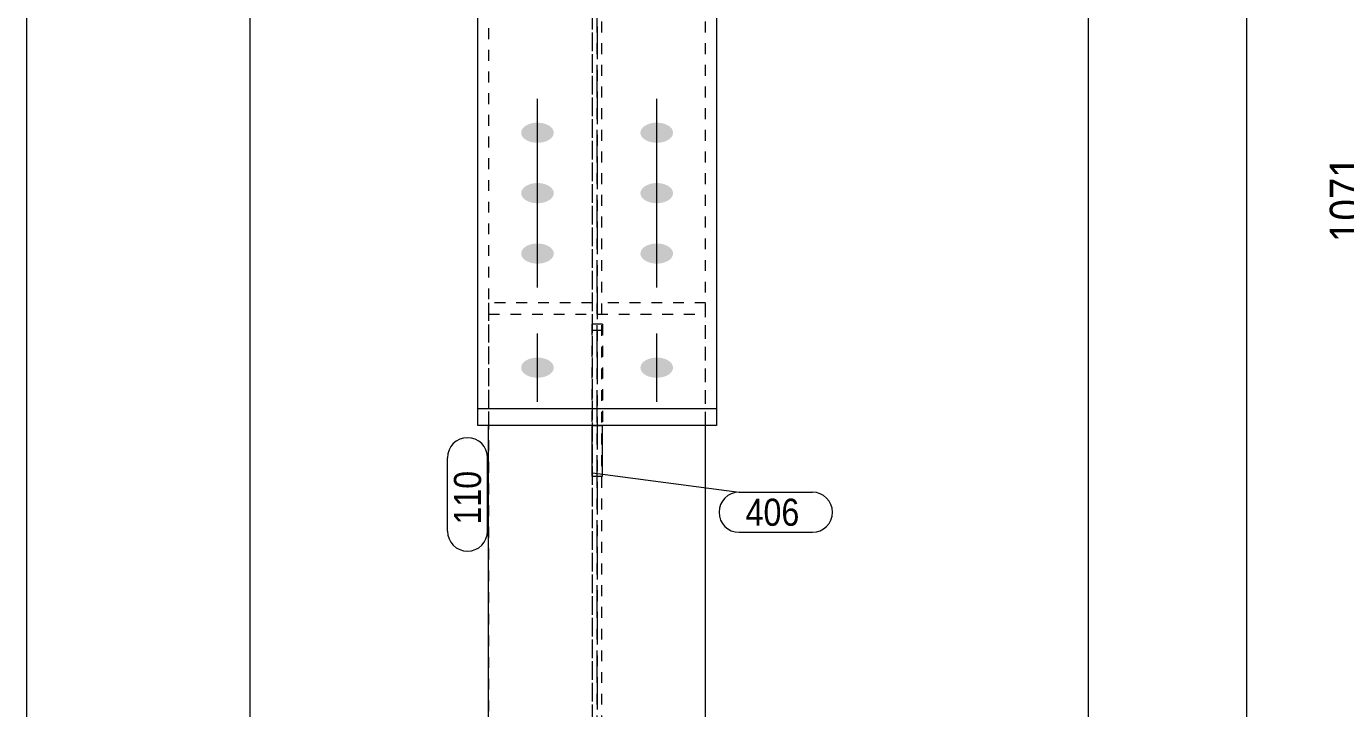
# Model space of a CAD drawing. Header units: millimetres. Extents: x 2 to 579, y 1 to 825.
# Drawn here: x 5 to 126.6, y 595.7 to 658.7 of the extents above; entities that cross this region are included whole.
import ezdxf

# ---------------------------------------------------------------- set-up
doc = ezdxf.new("R2010")
doc.units = ezdxf.units.MM
for name, pattern in [('XKITLINE00', [0]), ('XKITLINE01', [4, 1, -1, 1, -1]), ('XKITLINE03', [6, 3, -1, 1, -1])]:
    doc.linetypes.add(name, pattern=pattern)
for name, color, linetype, lineweight in [('Bolt', 3, 'Continuous', 0), ('Dimensions', 7, 'Continuous', 0), ('DrawingSheet', 5, 'Continuous', 0), ('Part', 2, 'Continuous', 0), ('PartMark', 7, 'Continuous', 0)]:
    doc.layers.add(name, color=color, linetype=linetype, lineweight=lineweight)
doc.styles.add('ARIAL', font='ARIAL.TTF')

# ---------------------------------------------------------------- blocks, each defined once
blk = doc.blocks.new('*A40')
at = {"layer": 'Bolt'}
for points in [[(52.08, 647.93), (52.05, 647.93), (52.01, 647.93), (51.97, 647.94), (51.94, 647.94), (51.9, 647.94), (51.86, 647.95), (51.83, 647.95), (51.79, 647.95), (51.76, 647.96), (51.72, 647.97), (51.68, 647.97), (51.65, 647.98), (51.61, 647.99), (51.58, 647.99), (51.55, 648), (51.51, 648.01), (51.48, 648.02), (51.45, 648.03), (51.41, 648.04), (51.38, 648.05), (51.35, 648.06), (51.32, 648.08), (51.29, 648.09), (51.26, 648.1), (51.23, 648.11), (51.2, 648.13), (51.17, 648.14), (51.14, 648.16), (51.11, 648.17), (51.09, 648.19), (51.06, 648.2), (51.03, 648.22), (51.01, 648.24), (50.98, 648.25), (50.96, 648.27), (50.94, 648.29), (50.91, 648.31), (50.89, 648.33), (50.87, 648.34), (50.85, 648.36), (50.83, 648.38), (50.81, 648.4), (50.8, 648.42), (50.78, 648.44), (50.76, 648.46), (50.75, 648.48), (50.73, 648.5), (50.72, 648.53), (50.71, 648.55), (50.7, 648.57), (50.68, 648.59), (50.67, 648.61), (50.66, 648.63), (50.66, 648.66), (50.65, 648.68), (50.64, 648.7), (50.64, 648.72), (50.63, 648.75), (50.63, 648.77), (50.62, 648.79), (50.62, 648.81), (50.62, 648.84), (50.62, 648.86), (50.62, 648.88), (50.62, 648.91), (50.62, 648.93), (50.63, 648.95), (50.63, 648.97), (50.64, 649), (50.64, 649.02), (50.65, 649.04), (50.66, 649.06), (50.66, 649.09), (50.67, 649.11), (50.68, 649.13), (50.7, 649.15), (50.71, 649.17), (50.72, 649.19), (50.73, 649.22), (50.75, 649.24), (50.76, 649.26), (50.78, 649.28), (50.8, 649.3), (50.81, 649.32), (50.83, 649.34), (50.85, 649.36), (50.87, 649.38), (50.89, 649.39), (50.91, 649.41), (50.94, 649.43), (50.96, 649.45), (50.98, 649.47), (51.01, 649.48), (51.03, 649.5), (51.06, 649.52), (51.09, 649.53), (51.11, 649.55), (51.14, 649.56), (51.17, 649.58), (51.2, 649.59), (51.23, 649.61), (51.26, 649.62), (51.29, 649.63), (51.32, 649.64), (51.35, 649.66), (51.38, 649.67), (51.41, 649.68), (51.45, 649.69), (51.48, 649.7), (51.51, 649.71), (51.55, 649.72), (51.58, 649.73), (51.61, 649.73), (51.65, 649.74), (51.68, 649.75), (51.72, 649.76), (51.76, 649.76), (51.79, 649.77), (51.83, 649.77), (51.86, 649.77), (51.9, 649.78), (51.94, 649.78), (51.97, 649.78), (52.01, 649.79), (52.05, 649.79), (52.08, 649.79), (52.12, 649.79), (52.16, 649.79), (52.19, 649.79), (52.23, 649.79), (52.27, 649.78), (52.3, 649.78), (52.34, 649.78), (52.38, 649.77), (52.41, 649.77), (52.45, 649.77), (52.48, 649.76), (52.52, 649.76), (52.55, 649.75), (52.59, 649.74), (52.62, 649.73), (52.66, 649.73), (52.69, 649.72), (52.73, 649.71), (52.76, 649.7), (52.79, 649.69), (52.83, 649.68), (52.86, 649.67), (52.89, 649.66), (52.92, 649.64), (52.95, 649.63), (52.98, 649.62), (53.01, 649.61), (53.04, 649.59), (53.07, 649.58), (53.1, 649.56), (53.13, 649.55), (53.15, 649.53), (53.18, 649.52), (53.21, 649.5), (53.23, 649.48), (53.26, 649.47), (53.28, 649.45), (53.3, 649.43), (53.32, 649.41), (53.35, 649.39), (53.37, 649.38), (53.39, 649.36), (53.41, 649.34), (53.42, 649.32), (53.44, 649.3), (53.46, 649.28), (53.48, 649.26), (53.49, 649.24), (53.51, 649.22), (53.52, 649.19), (53.53, 649.17), (53.54, 649.15), (53.55, 649.13), (53.57, 649.11), (53.57, 649.09), (53.58, 649.06), (53.59, 649.04), (53.6, 649.02), (53.6, 649), (53.61, 648.97), (53.61, 648.95), (53.62, 648.93), (53.62, 648.91), (53.62, 648.88), (53.62, 648.86), (53.62, 648.84), (53.62, 648.81), (53.62, 648.79), (53.61, 648.77), (53.61, 648.75), (53.6, 648.72), (53.6, 648.7), (53.59, 648.68), (53.58, 648.66), (53.57, 648.63), (53.57, 648.61), (53.55, 648.59), (53.54, 648.57), (53.53, 648.55), (53.52, 648.53), (53.51, 648.5), (53.49, 648.48), (53.48, 648.46), (53.46, 648.44), (53.44, 648.42), (53.42, 648.4), (53.41, 648.38), (53.39, 648.36), (53.37, 648.34), (53.35, 648.33), (53.32, 648.31), (53.3, 648.29), (53.28, 648.27), (53.26, 648.25), (53.23, 648.24), (53.21, 648.22), (53.18, 648.2), (53.15, 648.19), (53.13, 648.17), (53.1, 648.16), (53.07, 648.14), (53.04, 648.13), (53.01, 648.11), (52.98, 648.1), (52.95, 648.09), (52.92, 648.08), (52.89, 648.06), (52.86, 648.05), (52.83, 648.04), (52.79, 648.03), (52.76, 648.02), (52.73, 648.01), (52.69, 648), (52.66, 647.99), (52.62, 647.99), (52.59, 647.98), (52.55, 647.97), (52.52, 647.97), (52.48, 647.96), (52.45, 647.95), (52.41, 647.95), (52.38, 647.95), (52.34, 647.94), (52.3, 647.94), (52.27, 647.94), (52.23, 647.93), (52.19, 647.93), (52.16, 647.93), (52.12, 647.93)], [(63.08, 647.93), (63.05, 647.93), (63.01, 647.93), (62.97, 647.94), (62.94, 647.94), (62.9, 647.94), (62.86, 647.95), (62.83, 647.95), (62.79, 647.95), (62.76, 647.96), (62.72, 647.97), (62.68, 647.97), (62.65, 647.98), (62.61, 647.99), (62.58, 647.99), (62.55, 648), (62.51, 648.01), (62.48, 648.02), (62.45, 648.03), (62.41, 648.04), (62.38, 648.05), (62.35, 648.06), (62.32, 648.08), (62.29, 648.09), (62.26, 648.1), (62.23, 648.11), (62.2, 648.13), (62.17, 648.14), (62.14, 648.16), (62.11, 648.17), (62.09, 648.19), (62.06, 648.2), (62.03, 648.22), (62.01, 648.24), (61.98, 648.25), (61.96, 648.27), (61.94, 648.29), (61.91, 648.31), (61.89, 648.33), (61.87, 648.34), (61.85, 648.36), (61.83, 648.38), (61.81, 648.4), (61.8, 648.42), (61.78, 648.44), (61.76, 648.46), (61.75, 648.48), (61.73, 648.5), (61.72, 648.53), (61.71, 648.55), (61.7, 648.57), (61.68, 648.59), (61.67, 648.61), (61.66, 648.63), (61.66, 648.66), (61.65, 648.68), (61.64, 648.7), (61.64, 648.72), (61.63, 648.75), (61.63, 648.77), (61.62, 648.79), (61.62, 648.81), (61.62, 648.84), (61.62, 648.86), (61.62, 648.88), (61.62, 648.91), (61.62, 648.93), (61.63, 648.95), (61.63, 648.97), (61.64, 649), (61.64, 649.02), (61.65, 649.04), (61.66, 649.06), (61.66, 649.09), (61.67, 649.11), (61.68, 649.13), (61.7, 649.15), (61.71, 649.17), (61.72, 649.19), (61.73, 649.22), (61.75, 649.24), (61.76, 649.26), (61.78, 649.28), (61.8, 649.3), (61.81, 649.32), (61.83, 649.34), (61.85, 649.36), (61.87, 649.38), (61.89, 649.39), (61.91, 649.41), (61.94, 649.43), (61.96, 649.45), (61.98, 649.47), (62.01, 649.48), (62.03, 649.5), (62.06, 649.52), (62.09, 649.53), (62.11, 649.55), (62.14, 649.56), (62.17, 649.58), (62.2, 649.59), (62.23, 649.61), (62.26, 649.62), (62.29, 649.63), (62.32, 649.64), (62.35, 649.66), (62.38, 649.67), (62.41, 649.68), (62.45, 649.69), (62.48, 649.7), (62.51, 649.71), (62.55, 649.72), (62.58, 649.73), (62.61, 649.73), (62.65, 649.74), (62.68, 649.75), (62.72, 649.76), (62.76, 649.76), (62.79, 649.77), (62.83, 649.77), (62.86, 649.77), (62.9, 649.78), (62.94, 649.78), (62.97, 649.78), (63.01, 649.79), (63.05, 649.79), (63.08, 649.79), (63.12, 649.79), (63.16, 649.79), (63.19, 649.79), (63.23, 649.79), (63.27, 649.78), (63.3, 649.78), (63.34, 649.78), (63.38, 649.77), (63.41, 649.77), (63.45, 649.77), (63.48, 649.76), (63.52, 649.76), (63.55, 649.75), (63.59, 649.74), (63.62, 649.73), (63.66, 649.73), (63.69, 649.72), (63.73, 649.71), (63.76, 649.7), (63.79, 649.69), (63.83, 649.68), (63.86, 649.67), (63.89, 649.66), (63.92, 649.64), (63.95, 649.63), (63.98, 649.62), (64.01, 649.61), (64.04, 649.59), (64.07, 649.58), (64.1, 649.56), (64.13, 649.55), (64.15, 649.53), (64.18, 649.52), (64.21, 649.5), (64.23, 649.48), (64.26, 649.47), (64.28, 649.45), (64.3, 649.43), (64.32, 649.41), (64.35, 649.39), (64.37, 649.38), (64.39, 649.36), (64.41, 649.34), (64.42, 649.32), (64.44, 649.3), (64.46, 649.28), (64.48, 649.26), (64.49, 649.24), (64.51, 649.22), (64.52, 649.19), (64.53, 649.17), (64.54, 649.15), (64.55, 649.13), (64.57, 649.11), (64.57, 649.09), (64.58, 649.06), (64.59, 649.04), (64.6, 649.02), (64.6, 649), (64.61, 648.97), (64.61, 648.95), (64.62, 648.93), (64.62, 648.91), (64.62, 648.88), (64.62, 648.86), (64.62, 648.84), (64.62, 648.81), (64.62, 648.79), (64.61, 648.77), (64.61, 648.75), (64.6, 648.72), (64.6, 648.7), (64.59, 648.68), (64.58, 648.66), (64.57, 648.63), (64.57, 648.61), (64.55, 648.59), (64.54, 648.57), (64.53, 648.55), (64.52, 648.53), (64.51, 648.5), (64.49, 648.48), (64.48, 648.46), (64.46, 648.44), (64.44, 648.42), (64.42, 648.4), (64.41, 648.38), (64.39, 648.36), (64.37, 648.34), (64.35, 648.33), (64.32, 648.31), (64.3, 648.29), (64.28, 648.27), (64.26, 648.25), (64.23, 648.24), (64.21, 648.22), (64.18, 648.2), (64.15, 648.19), (64.13, 648.17), (64.1, 648.16), (64.07, 648.14), (64.04, 648.13), (64.01, 648.11), (63.98, 648.1), (63.95, 648.09), (63.92, 648.08), (63.89, 648.06), (63.86, 648.05), (63.83, 648.04), (63.79, 648.03), (63.76, 648.02), (63.73, 648.01), (63.69, 648), (63.66, 647.99), (63.62, 647.99), (63.59, 647.98), (63.55, 647.97), (63.52, 647.97), (63.48, 647.96), (63.45, 647.95), (63.41, 647.95), (63.38, 647.95), (63.34, 647.94), (63.3, 647.94), (63.27, 647.94), (63.23, 647.93), (63.19, 647.93), (63.16, 647.93), (63.12, 647.93)], [(52.08, 642.36), (52.05, 642.36), (52.01, 642.36), (51.97, 642.36), (51.94, 642.37), (51.9, 642.37), (51.86, 642.37), (51.83, 642.38), (51.79, 642.38), (51.76, 642.39), (51.72, 642.39), (51.68, 642.4), (51.65, 642.41), (51.61, 642.41), (51.58, 642.42), (51.55, 642.43), (51.51, 642.44), (51.48, 642.45), (51.45, 642.46), (51.41, 642.47), (51.38, 642.48), (51.35, 642.49), (51.32, 642.5), (51.29, 642.52), (51.26, 642.53), (51.23, 642.54), (51.2, 642.56), (51.17, 642.57), (51.14, 642.58), (51.11, 642.6), (51.09, 642.62), (51.06, 642.63), (51.03, 642.65), (51.01, 642.66), (50.98, 642.68), (50.96, 642.7), (50.94, 642.72), (50.91, 642.73), (50.89, 642.75), (50.87, 642.77), (50.85, 642.79), (50.83, 642.81), (50.81, 642.83), (50.8, 642.85), (50.78, 642.87), (50.76, 642.89), (50.75, 642.91), (50.73, 642.93), (50.72, 642.95), (50.71, 642.98), (50.7, 643), (50.68, 643.02), (50.67, 643.04), (50.66, 643.06), (50.66, 643.08), (50.65, 643.11), (50.64, 643.13), (50.64, 643.15), (50.63, 643.17), (50.63, 643.2), (50.62, 643.22), (50.62, 643.24), (50.62, 643.27), (50.62, 643.29), (50.62, 643.31), (50.62, 643.33), (50.62, 643.36), (50.63, 643.38), (50.63, 643.4), (50.64, 643.42), (50.64, 643.45), (50.65, 643.47), (50.66, 643.49), (50.66, 643.51), (50.67, 643.54), (50.68, 643.56), (50.7, 643.58), (50.71, 643.6), (50.72, 643.62), (50.73, 643.64), (50.75, 643.66), (50.76, 643.69), (50.78, 643.71), (50.8, 643.73), (50.81, 643.75), (50.83, 643.77), (50.85, 643.78), (50.87, 643.8), (50.89, 643.82), (50.91, 643.84), (50.94, 643.86), (50.96, 643.88), (50.98, 643.89), (51.01, 643.91), (51.03, 643.93), (51.06, 643.94), (51.09, 643.96), (51.11, 643.98), (51.14, 643.99), (51.17, 644.01), (51.2, 644.02), (51.23, 644.03), (51.26, 644.05), (51.29, 644.06), (51.32, 644.07), (51.35, 644.08), (51.38, 644.1), (51.41, 644.11), (51.45, 644.12), (51.48, 644.13), (51.51, 644.14), (51.55, 644.15), (51.58, 644.15), (51.61, 644.16), (51.65, 644.17), (51.68, 644.18), (51.72, 644.18), (51.76, 644.19), (51.79, 644.19), (51.83, 644.2), (51.86, 644.2), (51.9, 644.21), (51.94, 644.21), (51.97, 644.21), (52.01, 644.21), (52.05, 644.22), (52.08, 644.22), (52.12, 644.22), (52.16, 644.22), (52.19, 644.22), (52.23, 644.21), (52.27, 644.21), (52.3, 644.21), (52.34, 644.21), (52.38, 644.2), (52.41, 644.2), (52.45, 644.19), (52.48, 644.19), (52.52, 644.18), (52.55, 644.18), (52.59, 644.17), (52.62, 644.16), (52.66, 644.15), (52.69, 644.15), (52.73, 644.14), (52.76, 644.13), (52.79, 644.12), (52.83, 644.11), (52.86, 644.1), (52.89, 644.08), (52.92, 644.07), (52.95, 644.06), (52.98, 644.05), (53.01, 644.03), (53.04, 644.02), (53.07, 644.01), (53.1, 643.99), (53.13, 643.98), (53.15, 643.96), (53.18, 643.94), (53.21, 643.93), (53.23, 643.91), (53.26, 643.89), (53.28, 643.88), (53.3, 643.86), (53.32, 643.84), (53.35, 643.82), (53.37, 643.8), (53.39, 643.78), (53.41, 643.77), (53.42, 643.75), (53.44, 643.73), (53.46, 643.71), (53.48, 643.69), (53.49, 643.66), (53.51, 643.64), (53.52, 643.62), (53.53, 643.6), (53.54, 643.58), (53.55, 643.56), (53.57, 643.54), (53.57, 643.51), (53.58, 643.49), (53.59, 643.47), (53.6, 643.45), (53.6, 643.42), (53.61, 643.4), (53.61, 643.38), (53.62, 643.36), (53.62, 643.33), (53.62, 643.31), (53.62, 643.29), (53.62, 643.27), (53.62, 643.24), (53.62, 643.22), (53.61, 643.2), (53.61, 643.17), (53.6, 643.15), (53.6, 643.13), (53.59, 643.11), (53.58, 643.08), (53.57, 643.06), (53.57, 643.04), (53.55, 643.02), (53.54, 643), (53.53, 642.98), (53.52, 642.95), (53.51, 642.93), (53.49, 642.91), (53.48, 642.89), (53.46, 642.87), (53.44, 642.85), (53.42, 642.83), (53.41, 642.81), (53.39, 642.79), (53.37, 642.77), (53.35, 642.75), (53.32, 642.73), (53.3, 642.72), (53.28, 642.7), (53.26, 642.68), (53.23, 642.66), (53.21, 642.65), (53.18, 642.63), (53.15, 642.62), (53.13, 642.6), (53.1, 642.58), (53.07, 642.57), (53.04, 642.56), (53.01, 642.54), (52.98, 642.53), (52.95, 642.52), (52.92, 642.5), (52.89, 642.49), (52.86, 642.48), (52.83, 642.47), (52.79, 642.46), (52.76, 642.45), (52.73, 642.44), (52.69, 642.43), (52.66, 642.42), (52.62, 642.41), (52.59, 642.41), (52.55, 642.4), (52.52, 642.39), (52.48, 642.39), (52.45, 642.38), (52.41, 642.38), (52.38, 642.37), (52.34, 642.37), (52.3, 642.37), (52.27, 642.36), (52.23, 642.36), (52.19, 642.36), (52.16, 642.36), (52.12, 642.36)], [(63.08, 642.36), (63.05, 642.36), (63.01, 642.36), (62.97, 642.36), (62.94, 642.37), (62.9, 642.37), (62.86, 642.37), (62.83, 642.38), (62.79, 642.38), (62.76, 642.39), (62.72, 642.39), (62.68, 642.4), (62.65, 642.41), (62.61, 642.41), (62.58, 642.42), (62.55, 642.43), (62.51, 642.44), (62.48, 642.45), (62.45, 642.46), (62.41, 642.47), (62.38, 642.48), (62.35, 642.49), (62.32, 642.5), (62.29, 642.52), (62.26, 642.53), (62.23, 642.54), (62.2, 642.56), (62.17, 642.57), (62.14, 642.58), (62.11, 642.6), (62.09, 642.62), (62.06, 642.63), (62.03, 642.65), (62.01, 642.66), (61.98, 642.68), (61.96, 642.7), (61.94, 642.72), (61.91, 642.73), (61.89, 642.75), (61.87, 642.77), (61.85, 642.79), (61.83, 642.81), (61.81, 642.83), (61.8, 642.85), (61.78, 642.87), (61.76, 642.89), (61.75, 642.91), (61.73, 642.93), (61.72, 642.95), (61.71, 642.98), (61.7, 643), (61.68, 643.02), (61.67, 643.04), (61.66, 643.06), (61.66, 643.08), (61.65, 643.11), (61.64, 643.13), (61.64, 643.15), (61.63, 643.17), (61.63, 643.2), (61.62, 643.22), (61.62, 643.24), (61.62, 643.27), (61.62, 643.29), (61.62, 643.31), (61.62, 643.33), (61.62, 643.36), (61.63, 643.38), (61.63, 643.4), (61.64, 643.42), (61.64, 643.45), (61.65, 643.47), (61.66, 643.49), (61.66, 643.51), (61.67, 643.54), (61.68, 643.56), (61.7, 643.58), (61.71, 643.6), (61.72, 643.62), (61.73, 643.64), (61.75, 643.66), (61.76, 643.69), (61.78, 643.71), (61.8, 643.73), (61.81, 643.75), (61.83, 643.77), (61.85, 643.78), (61.87, 643.8), (61.89, 643.82), (61.91, 643.84), (61.94, 643.86), (61.96, 643.88), (61.98, 643.89), (62.01, 643.91), (62.03, 643.93), (62.06, 643.94), (62.09, 643.96), (62.11, 643.98), (62.14, 643.99), (62.17, 644.01), (62.2, 644.02), (62.23, 644.03), (62.26, 644.05), (62.29, 644.06), (62.32, 644.07), (62.35, 644.08), (62.38, 644.1), (62.41, 644.11), (62.45, 644.12), (62.48, 644.13), (62.51, 644.14), (62.55, 644.15), (62.58, 644.15), (62.61, 644.16), (62.65, 644.17), (62.68, 644.18), (62.72, 644.18), (62.76, 644.19), (62.79, 644.19), (62.83, 644.2), (62.86, 644.2), (62.9, 644.21), (62.94, 644.21), (62.97, 644.21), (63.01, 644.21), (63.05, 644.22), (63.08, 644.22), (63.12, 644.22), (63.16, 644.22), (63.19, 644.22), (63.23, 644.21), (63.27, 644.21), (63.3, 644.21), (63.34, 644.21), (63.38, 644.2), (63.41, 644.2), (63.45, 644.19), (63.48, 644.19), (63.52, 644.18), (63.55, 644.18), (63.59, 644.17), (63.62, 644.16), (63.66, 644.15), (63.69, 644.15), (63.73, 644.14), (63.76, 644.13), (63.79, 644.12), (63.83, 644.11), (63.86, 644.1), (63.89, 644.08), (63.92, 644.07), (63.95, 644.06), (63.98, 644.05), (64.01, 644.03), (64.04, 644.02), (64.07, 644.01), (64.1, 643.99), (64.13, 643.98), (64.15, 643.96), (64.18, 643.94), (64.21, 643.93), (64.23, 643.91), (64.26, 643.89), (64.28, 643.88), (64.3, 643.86), (64.32, 643.84), (64.35, 643.82), (64.37, 643.8), (64.39, 643.78), (64.41, 643.77), (64.42, 643.75), (64.44, 643.73), (64.46, 643.71), (64.48, 643.69), (64.49, 643.66), (64.51, 643.64), (64.52, 643.62), (64.53, 643.6), (64.54, 643.58), (64.55, 643.56), (64.57, 643.54), (64.57, 643.51), (64.58, 643.49), (64.59, 643.47), (64.6, 643.45), (64.6, 643.42), (64.61, 643.4), (64.61, 643.38), (64.62, 643.36), (64.62, 643.33), (64.62, 643.31), (64.62, 643.29), (64.62, 643.27), (64.62, 643.24), (64.62, 643.22), (64.61, 643.2), (64.61, 643.17), (64.6, 643.15), (64.6, 643.13), (64.59, 643.11), (64.58, 643.08), (64.57, 643.06), (64.57, 643.04), (64.55, 643.02), (64.54, 643), (64.53, 642.98), (64.52, 642.95), (64.51, 642.93), (64.49, 642.91), (64.48, 642.89), (64.46, 642.87), (64.44, 642.85), (64.42, 642.83), (64.41, 642.81), (64.39, 642.79), (64.37, 642.77), (64.35, 642.75), (64.32, 642.73), (64.3, 642.72), (64.28, 642.7), (64.26, 642.68), (64.23, 642.66), (64.21, 642.65), (64.18, 642.63), (64.15, 642.62), (64.13, 642.6), (64.1, 642.58), (64.07, 642.57), (64.04, 642.56), (64.01, 642.54), (63.98, 642.53), (63.95, 642.52), (63.92, 642.5), (63.89, 642.49), (63.86, 642.48), (63.83, 642.47), (63.79, 642.46), (63.76, 642.45), (63.73, 642.44), (63.69, 642.43), (63.66, 642.42), (63.62, 642.41), (63.59, 642.41), (63.55, 642.4), (63.52, 642.39), (63.48, 642.39), (63.45, 642.38), (63.41, 642.38), (63.38, 642.37), (63.34, 642.37), (63.3, 642.37), (63.27, 642.36), (63.23, 642.36), (63.19, 642.36), (63.16, 642.36), (63.12, 642.36)], [(52.08, 636.79), (52.05, 636.79), (52.01, 636.79), (51.97, 636.79), (51.94, 636.79), (51.9, 636.8), (51.86, 636.8), (51.83, 636.81), (51.79, 636.81), (51.76, 636.82), (51.72, 636.82), (51.68, 636.83), (51.65, 636.83), (51.61, 636.84), (51.58, 636.85), (51.55, 636.86), (51.51, 636.87), (51.48, 636.88), (51.45, 636.89), (51.41, 636.9), (51.38, 636.91), (51.35, 636.92), (51.32, 636.93), (51.29, 636.94), (51.26, 636.96), (51.23, 636.97), (51.2, 636.98), (51.17, 637), (51.14, 637.01), (51.11, 637.03), (51.09, 637.04), (51.06, 637.06), (51.03, 637.08), (51.01, 637.09), (50.98, 637.11), (50.96, 637.13), (50.94, 637.14), (50.91, 637.16), (50.89, 637.18), (50.87, 637.2), (50.85, 637.22), (50.83, 637.24), (50.81, 637.26), (50.8, 637.28), (50.78, 637.3), (50.76, 637.32), (50.75, 637.34), (50.73, 637.36), (50.72, 637.38), (50.71, 637.4), (50.7, 637.42), (50.68, 637.45), (50.67, 637.47), (50.66, 637.49), (50.66, 637.51), (50.65, 637.54), (50.64, 637.56), (50.64, 637.58), (50.63, 637.6), (50.63, 637.63), (50.62, 637.65), (50.62, 637.67), (50.62, 637.69), (50.62, 637.72), (50.62, 637.74), (50.62, 637.76), (50.62, 637.78), (50.63, 637.81), (50.63, 637.83), (50.64, 637.85), (50.64, 637.88), (50.65, 637.9), (50.66, 637.92), (50.66, 637.94), (50.67, 637.96), (50.68, 637.99), (50.7, 638.01), (50.71, 638.03), (50.72, 638.05), (50.73, 638.07), (50.75, 638.09), (50.76, 638.11), (50.78, 638.13), (50.8, 638.15), (50.81, 638.17), (50.83, 638.19), (50.85, 638.21), (50.87, 638.23), (50.89, 638.25), (50.91, 638.27), (50.94, 638.29), (50.96, 638.31), (50.98, 638.32), (51.01, 638.34), (51.03, 638.36), (51.06, 638.37), (51.09, 638.39), (51.11, 638.4), (51.14, 638.42), (51.17, 638.43), (51.2, 638.45), (51.23, 638.46), (51.26, 638.48), (51.29, 638.49), (51.32, 638.5), (51.35, 638.51), (51.38, 638.52), (51.41, 638.54), (51.45, 638.55), (51.48, 638.56), (51.51, 638.57), (51.55, 638.57), (51.58, 638.58), (51.61, 638.59), (51.65, 638.6), (51.68, 638.6), (51.72, 638.61), (51.76, 638.62), (51.79, 638.62), (51.83, 638.63), (51.86, 638.63), (51.9, 638.63), (51.94, 638.64), (51.97, 638.64), (52.01, 638.64), (52.05, 638.64), (52.08, 638.64), (52.12, 638.64), (52.16, 638.64), (52.19, 638.64), (52.23, 638.64), (52.27, 638.64), (52.3, 638.64), (52.34, 638.63), (52.38, 638.63), (52.41, 638.63), (52.45, 638.62), (52.48, 638.62), (52.52, 638.61), (52.55, 638.6), (52.59, 638.6), (52.62, 638.59), (52.66, 638.58), (52.69, 638.57), (52.73, 638.57), (52.76, 638.56), (52.79, 638.55), (52.83, 638.54), (52.86, 638.52), (52.89, 638.51), (52.92, 638.5), (52.95, 638.49), (52.98, 638.48), (53.01, 638.46), (53.04, 638.45), (53.07, 638.43), (53.1, 638.42), (53.13, 638.4), (53.15, 638.39), (53.18, 638.37), (53.21, 638.36), (53.23, 638.34), (53.26, 638.32), (53.28, 638.31), (53.3, 638.29), (53.32, 638.27), (53.35, 638.25), (53.37, 638.23), (53.39, 638.21), (53.41, 638.19), (53.42, 638.17), (53.44, 638.15), (53.46, 638.13), (53.48, 638.11), (53.49, 638.09), (53.51, 638.07), (53.52, 638.05), (53.53, 638.03), (53.54, 638.01), (53.55, 637.99), (53.57, 637.96), (53.57, 637.94), (53.58, 637.92), (53.59, 637.9), (53.6, 637.88), (53.6, 637.85), (53.61, 637.83), (53.61, 637.81), (53.62, 637.78), (53.62, 637.76), (53.62, 637.74), (53.62, 637.72), (53.62, 637.69), (53.62, 637.67), (53.62, 637.65), (53.61, 637.63), (53.61, 637.6), (53.6, 637.58), (53.6, 637.56), (53.59, 637.54), (53.58, 637.51), (53.57, 637.49), (53.57, 637.47), (53.55, 637.45), (53.54, 637.42), (53.53, 637.4), (53.52, 637.38), (53.51, 637.36), (53.49, 637.34), (53.48, 637.32), (53.46, 637.3), (53.44, 637.28), (53.42, 637.26), (53.41, 637.24), (53.39, 637.22), (53.37, 637.2), (53.35, 637.18), (53.32, 637.16), (53.3, 637.14), (53.28, 637.13), (53.26, 637.11), (53.23, 637.09), (53.21, 637.08), (53.18, 637.06), (53.15, 637.04), (53.13, 637.03), (53.1, 637.01), (53.07, 637), (53.04, 636.98), (53.01, 636.97), (52.98, 636.96), (52.95, 636.94), (52.92, 636.93), (52.89, 636.92), (52.86, 636.91), (52.83, 636.9), (52.79, 636.89), (52.76, 636.88), (52.73, 636.87), (52.69, 636.86), (52.66, 636.85), (52.62, 636.84), (52.59, 636.83), (52.55, 636.83), (52.52, 636.82), (52.48, 636.82), (52.45, 636.81), (52.41, 636.81), (52.38, 636.8), (52.34, 636.8), (52.3, 636.79), (52.27, 636.79), (52.23, 636.79), (52.19, 636.79), (52.16, 636.79), (52.12, 636.79)], [(63.08, 636.79), (63.05, 636.79), (63.01, 636.79), (62.97, 636.79), (62.94, 636.79), (62.9, 636.8), (62.86, 636.8), (62.83, 636.81), (62.79, 636.81), (62.76, 636.82), (62.72, 636.82), (62.68, 636.83), (62.65, 636.83), (62.61, 636.84), (62.58, 636.85), (62.55, 636.86), (62.51, 636.87), (62.48, 636.88), (62.45, 636.89), (62.41, 636.9), (62.38, 636.91), (62.35, 636.92), (62.32, 636.93), (62.29, 636.94), (62.26, 636.96), (62.23, 636.97), (62.2, 636.98), (62.17, 637), (62.14, 637.01), (62.11, 637.03), (62.09, 637.04), (62.06, 637.06), (62.03, 637.08), (62.01, 637.09), (61.98, 637.11), (61.96, 637.13), (61.94, 637.14), (61.91, 637.16), (61.89, 637.18), (61.87, 637.2), (61.85, 637.22), (61.83, 637.24), (61.81, 637.26), (61.8, 637.28), (61.78, 637.3), (61.76, 637.32), (61.75, 637.34), (61.73, 637.36), (61.72, 637.38), (61.71, 637.4), (61.7, 637.42), (61.68, 637.45), (61.67, 637.47), (61.66, 637.49), (61.66, 637.51), (61.65, 637.54), (61.64, 637.56), (61.64, 637.58), (61.63, 637.6), (61.63, 637.63), (61.62, 637.65), (61.62, 637.67), (61.62, 637.69), (61.62, 637.72), (61.62, 637.74), (61.62, 637.76), (61.62, 637.78), (61.63, 637.81), (61.63, 637.83), (61.64, 637.85), (61.64, 637.88), (61.65, 637.9), (61.66, 637.92), (61.66, 637.94), (61.67, 637.96), (61.68, 637.99), (61.7, 638.01), (61.71, 638.03), (61.72, 638.05), (61.73, 638.07), (61.75, 638.09), (61.76, 638.11), (61.78, 638.13), (61.8, 638.15), (61.81, 638.17), (61.83, 638.19), (61.85, 638.21), (61.87, 638.23), (61.89, 638.25), (61.91, 638.27), (61.94, 638.29), (61.96, 638.31), (61.98, 638.32), (62.01, 638.34), (62.03, 638.36), (62.06, 638.37), (62.09, 638.39), (62.11, 638.4), (62.14, 638.42), (62.17, 638.43), (62.2, 638.45), (62.23, 638.46), (62.26, 638.48), (62.29, 638.49), (62.32, 638.5), (62.35, 638.51), (62.38, 638.52), (62.41, 638.54), (62.45, 638.55), (62.48, 638.56), (62.51, 638.57), (62.55, 638.57), (62.58, 638.58), (62.61, 638.59), (62.65, 638.6), (62.68, 638.6), (62.72, 638.61), (62.76, 638.62), (62.79, 638.62), (62.83, 638.63), (62.86, 638.63), (62.9, 638.63), (62.94, 638.64), (62.97, 638.64), (63.01, 638.64), (63.05, 638.64), (63.08, 638.64), (63.12, 638.64), (63.16, 638.64), (63.19, 638.64), (63.23, 638.64), (63.27, 638.64), (63.3, 638.64), (63.34, 638.63), (63.38, 638.63), (63.41, 638.63), (63.45, 638.62), (63.48, 638.62), (63.52, 638.61), (63.55, 638.6), (63.59, 638.6), (63.62, 638.59), (63.66, 638.58), (63.69, 638.57), (63.73, 638.57), (63.76, 638.56), (63.79, 638.55), (63.83, 638.54), (63.86, 638.52), (63.89, 638.51), (63.92, 638.5), (63.95, 638.49), (63.98, 638.48), (64.01, 638.46), (64.04, 638.45), (64.07, 638.43), (64.1, 638.42), (64.13, 638.4), (64.15, 638.39), (64.18, 638.37), (64.21, 638.36), (64.23, 638.34), (64.26, 638.32), (64.28, 638.31), (64.3, 638.29), (64.32, 638.27), (64.35, 638.25), (64.37, 638.23), (64.39, 638.21), (64.41, 638.19), (64.42, 638.17), (64.44, 638.15), (64.46, 638.13), (64.48, 638.11), (64.49, 638.09), (64.51, 638.07), (64.52, 638.05), (64.53, 638.03), (64.54, 638.01), (64.55, 637.99), (64.57, 637.96), (64.57, 637.94), (64.58, 637.92), (64.59, 637.9), (64.6, 637.88), (64.6, 637.85), (64.61, 637.83), (64.61, 637.81), (64.62, 637.78), (64.62, 637.76), (64.62, 637.74), (64.62, 637.72), (64.62, 637.69), (64.62, 637.67), (64.62, 637.65), (64.61, 637.63), (64.61, 637.6), (64.6, 637.58), (64.6, 637.56), (64.59, 637.54), (64.58, 637.51), (64.57, 637.49), (64.57, 637.47), (64.55, 637.45), (64.54, 637.42), (64.53, 637.4), (64.52, 637.38), (64.51, 637.36), (64.49, 637.34), (64.48, 637.32), (64.46, 637.3), (64.44, 637.28), (64.42, 637.26), (64.41, 637.24), (64.39, 637.22), (64.37, 637.2), (64.35, 637.18), (64.32, 637.16), (64.3, 637.14), (64.28, 637.13), (64.26, 637.11), (64.23, 637.09), (64.21, 637.08), (64.18, 637.06), (64.15, 637.04), (64.13, 637.03), (64.1, 637.01), (64.07, 637), (64.04, 636.98), (64.01, 636.97), (63.98, 636.96), (63.95, 636.94), (63.92, 636.93), (63.89, 636.92), (63.86, 636.91), (63.83, 636.9), (63.79, 636.89), (63.76, 636.88), (63.73, 636.87), (63.69, 636.86), (63.66, 636.85), (63.62, 636.84), (63.59, 636.83), (63.55, 636.83), (63.52, 636.82), (63.48, 636.82), (63.45, 636.81), (63.41, 636.81), (63.38, 636.8), (63.34, 636.8), (63.3, 636.79), (63.27, 636.79), (63.23, 636.79), (63.19, 636.79), (63.16, 636.79), (63.12, 636.79)], [(52.08, 626.26), (52.05, 626.26), (52.01, 626.27), (51.97, 626.27), (51.94, 626.27), (51.9, 626.27), (51.86, 626.28), (51.83, 626.28), (51.79, 626.29), (51.76, 626.29), (51.72, 626.3), (51.68, 626.3), (51.65, 626.31), (51.61, 626.32), (51.58, 626.33), (51.55, 626.33), (51.51, 626.34), (51.48, 626.35), (51.45, 626.36), (51.41, 626.37), (51.38, 626.38), (51.35, 626.4), (51.32, 626.41), (51.29, 626.42), (51.26, 626.43), (51.23, 626.45), (51.2, 626.46), (51.17, 626.47), (51.14, 626.49), (51.11, 626.5), (51.09, 626.52), (51.06, 626.53), (51.03, 626.55), (51.01, 626.57), (50.98, 626.59), (50.96, 626.6), (50.94, 626.62), (50.91, 626.64), (50.89, 626.66), (50.87, 626.68), (50.85, 626.69), (50.83, 626.71), (50.81, 626.73), (50.8, 626.75), (50.78, 626.77), (50.76, 626.79), (50.75, 626.82), (50.73, 626.84), (50.72, 626.86), (50.71, 626.88), (50.7, 626.9), (50.68, 626.92), (50.67, 626.94), (50.66, 626.97), (50.66, 626.99), (50.65, 627.01), (50.64, 627.03), (50.64, 627.06), (50.63, 627.08), (50.63, 627.1), (50.62, 627.12), (50.62, 627.15), (50.62, 627.17), (50.62, 627.19), (50.62, 627.21), (50.62, 627.24), (50.62, 627.26), (50.63, 627.28), (50.63, 627.31), (50.64, 627.33), (50.64, 627.35), (50.65, 627.37), (50.66, 627.4), (50.66, 627.42), (50.67, 627.44), (50.68, 627.46), (50.7, 627.48), (50.71, 627.5), (50.72, 627.53), (50.73, 627.55), (50.75, 627.57), (50.76, 627.59), (50.78, 627.61), (50.8, 627.63), (50.81, 627.65), (50.83, 627.67), (50.85, 627.69), (50.87, 627.71), (50.89, 627.73), (50.91, 627.74), (50.94, 627.76), (50.96, 627.78), (50.98, 627.8), (51.01, 627.82), (51.03, 627.83), (51.06, 627.85), (51.09, 627.86), (51.11, 627.88), (51.14, 627.89), (51.17, 627.91), (51.2, 627.92), (51.23, 627.94), (51.26, 627.95), (51.29, 627.96), (51.32, 627.98), (51.35, 627.99), (51.38, 628), (51.41, 628.01), (51.45, 628.02), (51.48, 628.03), (51.51, 628.04), (51.55, 628.05), (51.58, 628.06), (51.61, 628.07), (51.65, 628.07), (51.68, 628.08), (51.72, 628.09), (51.76, 628.09), (51.79, 628.1), (51.83, 628.1), (51.86, 628.11), (51.9, 628.11), (51.94, 628.11), (51.97, 628.12), (52.01, 628.12), (52.05, 628.12), (52.08, 628.12), (52.12, 628.12), (52.16, 628.12), (52.19, 628.12), (52.23, 628.12), (52.27, 628.12), (52.3, 628.11), (52.34, 628.11), (52.38, 628.11), (52.41, 628.1), (52.45, 628.1), (52.48, 628.09), (52.52, 628.09), (52.55, 628.08), (52.59, 628.07), (52.62, 628.07), (52.66, 628.06), (52.69, 628.05), (52.73, 628.04), (52.76, 628.03), (52.79, 628.02), (52.83, 628.01), (52.86, 628), (52.89, 627.99), (52.92, 627.98), (52.95, 627.96), (52.98, 627.95), (53.01, 627.94), (53.04, 627.92), (53.07, 627.91), (53.1, 627.89), (53.13, 627.88), (53.15, 627.86), (53.18, 627.85), (53.21, 627.83), (53.23, 627.82), (53.26, 627.8), (53.28, 627.78), (53.3, 627.76), (53.32, 627.74), (53.35, 627.73), (53.37, 627.71), (53.39, 627.69), (53.41, 627.67), (53.42, 627.65), (53.44, 627.63), (53.46, 627.61), (53.48, 627.59), (53.49, 627.57), (53.51, 627.55), (53.52, 627.53), (53.53, 627.5), (53.54, 627.48), (53.55, 627.46), (53.57, 627.44), (53.57, 627.42), (53.58, 627.4), (53.59, 627.37), (53.6, 627.35), (53.6, 627.33), (53.61, 627.31), (53.61, 627.28), (53.62, 627.26), (53.62, 627.24), (53.62, 627.21), (53.62, 627.19), (53.62, 627.17), (53.62, 627.15), (53.62, 627.12), (53.61, 627.1), (53.61, 627.08), (53.6, 627.06), (53.6, 627.03), (53.59, 627.01), (53.58, 626.99), (53.57, 626.97), (53.57, 626.94), (53.55, 626.92), (53.54, 626.9), (53.53, 626.88), (53.52, 626.86), (53.51, 626.84), (53.49, 626.82), (53.48, 626.79), (53.46, 626.77), (53.44, 626.75), (53.42, 626.73), (53.41, 626.71), (53.39, 626.69), (53.37, 626.68), (53.35, 626.66), (53.32, 626.64), (53.3, 626.62), (53.28, 626.6), (53.26, 626.59), (53.23, 626.57), (53.21, 626.55), (53.18, 626.53), (53.15, 626.52), (53.13, 626.5), (53.1, 626.49), (53.07, 626.47), (53.04, 626.46), (53.01, 626.45), (52.98, 626.43), (52.95, 626.42), (52.92, 626.41), (52.89, 626.4), (52.86, 626.38), (52.83, 626.37), (52.79, 626.36), (52.76, 626.35), (52.73, 626.34), (52.69, 626.33), (52.66, 626.33), (52.62, 626.32), (52.59, 626.31), (52.55, 626.3), (52.52, 626.3), (52.48, 626.29), (52.45, 626.29), (52.41, 626.28), (52.38, 626.28), (52.34, 626.27), (52.3, 626.27), (52.27, 626.27), (52.23, 626.27), (52.19, 626.26), (52.16, 626.26), (52.12, 626.26)], [(63.08, 626.26), (63.05, 626.26), (63.01, 626.27), (62.97, 626.27), (62.94, 626.27), (62.9, 626.27), (62.86, 626.28), (62.83, 626.28), (62.79, 626.29), (62.76, 626.29), (62.72, 626.3), (62.68, 626.3), (62.65, 626.31), (62.61, 626.32), (62.58, 626.33), (62.55, 626.33), (62.51, 626.34), (62.48, 626.35), (62.45, 626.36), (62.41, 626.37), (62.38, 626.38), (62.35, 626.4), (62.32, 626.41), (62.29, 626.42), (62.26, 626.43), (62.23, 626.45), (62.2, 626.46), (62.17, 626.47), (62.14, 626.49), (62.11, 626.5), (62.09, 626.52), (62.06, 626.53), (62.03, 626.55), (62.01, 626.57), (61.98, 626.59), (61.96, 626.6), (61.94, 626.62), (61.91, 626.64), (61.89, 626.66), (61.87, 626.68), (61.85, 626.69), (61.83, 626.71), (61.81, 626.73), (61.8, 626.75), (61.78, 626.77), (61.76, 626.79), (61.75, 626.82), (61.73, 626.84), (61.72, 626.86), (61.71, 626.88), (61.7, 626.9), (61.68, 626.92), (61.67, 626.94), (61.66, 626.97), (61.66, 626.99), (61.65, 627.01), (61.64, 627.03), (61.64, 627.06), (61.63, 627.08), (61.63, 627.1), (61.62, 627.12), (61.62, 627.15), (61.62, 627.17), (61.62, 627.19), (61.62, 627.21), (61.62, 627.24), (61.62, 627.26), (61.63, 627.28), (61.63, 627.31), (61.64, 627.33), (61.64, 627.35), (61.65, 627.37), (61.66, 627.4), (61.66, 627.42), (61.67, 627.44), (61.68, 627.46), (61.7, 627.48), (61.71, 627.5), (61.72, 627.53), (61.73, 627.55), (61.75, 627.57), (61.76, 627.59), (61.78, 627.61), (61.8, 627.63), (61.81, 627.65), (61.83, 627.67), (61.85, 627.69), (61.87, 627.71), (61.89, 627.73), (61.91, 627.74), (61.94, 627.76), (61.96, 627.78), (61.98, 627.8), (62.01, 627.82), (62.03, 627.83), (62.06, 627.85), (62.09, 627.86), (62.11, 627.88), (62.14, 627.89), (62.17, 627.91), (62.2, 627.92), (62.23, 627.94), (62.26, 627.95), (62.29, 627.96), (62.32, 627.98), (62.35, 627.99), (62.38, 628), (62.41, 628.01), (62.45, 628.02), (62.48, 628.03), (62.51, 628.04), (62.55, 628.05), (62.58, 628.06), (62.61, 628.07), (62.65, 628.07), (62.68, 628.08), (62.72, 628.09), (62.76, 628.09), (62.79, 628.1), (62.83, 628.1), (62.86, 628.11), (62.9, 628.11), (62.94, 628.11), (62.97, 628.12), (63.01, 628.12), (63.05, 628.12), (63.08, 628.12), (63.12, 628.12), (63.16, 628.12), (63.19, 628.12), (63.23, 628.12), (63.27, 628.12), (63.3, 628.11), (63.34, 628.11), (63.38, 628.11), (63.41, 628.1), (63.45, 628.1), (63.48, 628.09), (63.52, 628.09), (63.55, 628.08), (63.59, 628.07), (63.62, 628.07), (63.66, 628.06), (63.69, 628.05), (63.73, 628.04), (63.76, 628.03), (63.79, 628.02), (63.83, 628.01), (63.86, 628), (63.89, 627.99), (63.92, 627.98), (63.95, 627.96), (63.98, 627.95), (64.01, 627.94), (64.04, 627.92), (64.07, 627.91), (64.1, 627.89), (64.13, 627.88), (64.15, 627.86), (64.18, 627.85), (64.21, 627.83), (64.23, 627.82), (64.26, 627.8), (64.28, 627.78), (64.3, 627.76), (64.32, 627.74), (64.35, 627.73), (64.37, 627.71), (64.39, 627.69), (64.41, 627.67), (64.42, 627.65), (64.44, 627.63), (64.46, 627.61), (64.48, 627.59), (64.49, 627.57), (64.51, 627.55), (64.52, 627.53), (64.53, 627.5), (64.54, 627.48), (64.55, 627.46), (64.57, 627.44), (64.57, 627.42), (64.58, 627.4), (64.59, 627.37), (64.6, 627.35), (64.6, 627.33), (64.61, 627.31), (64.61, 627.28), (64.62, 627.26), (64.62, 627.24), (64.62, 627.21), (64.62, 627.19), (64.62, 627.17), (64.62, 627.15), (64.62, 627.12), (64.61, 627.1), (64.61, 627.08), (64.6, 627.06), (64.6, 627.03), (64.59, 627.01), (64.58, 626.99), (64.57, 626.97), (64.57, 626.94), (64.55, 626.92), (64.54, 626.9), (64.53, 626.88), (64.52, 626.86), (64.51, 626.84), (64.49, 626.82), (64.48, 626.79), (64.46, 626.77), (64.44, 626.75), (64.42, 626.73), (64.41, 626.71), (64.39, 626.69), (64.37, 626.68), (64.35, 626.66), (64.32, 626.64), (64.3, 626.62), (64.28, 626.6), (64.26, 626.59), (64.23, 626.57), (64.21, 626.55), (64.18, 626.53), (64.15, 626.52), (64.13, 626.5), (64.1, 626.49), (64.07, 626.47), (64.04, 626.46), (64.01, 626.45), (63.98, 626.43), (63.95, 626.42), (63.92, 626.41), (63.89, 626.4), (63.86, 626.38), (63.83, 626.37), (63.79, 626.36), (63.76, 626.35), (63.73, 626.34), (63.69, 626.33), (63.66, 626.33), (63.62, 626.32), (63.59, 626.31), (63.55, 626.3), (63.52, 626.3), (63.48, 626.29), (63.45, 626.29), (63.41, 626.28), (63.38, 626.28), (63.34, 626.27), (63.3, 626.27), (63.27, 626.27), (63.23, 626.27), (63.19, 626.26), (63.16, 626.26), (63.12, 626.26)]]:
    blk.add_hatch(color=3, dxfattribs=at).paths.add_polyline_path(points, flags=17)
at = {"layer": 'Bolt', "color": 3, "linetype": 'XKITLINE00', "lineweight": 0}
for p, q in [((52.12, 645.72), (52.12, 652)), ((63.12, 645.72), (63.12, 652)), ((52.12, 640.15), (52.12, 646.43)), ((63.12, 640.15), (63.12, 646.43)), ((52.12, 634.58), (52.12, 640.86)), ((63.12, 634.58), (63.12, 640.86)), ((52.12, 624.05), (52.12, 630.33)), ((63.12, 624.05), (63.12, 630.33))]:
    blk.add_line(p, q, dxfattribs=at)
blk = doc.blocks.new('*A52')
at = {"layer": 'Part', "color": 2, "linetype": 'XKITLINE00', "lineweight": 0}
for p, q in [((46.62, 621.85), (46.62, 705.76)), ((68.62, 705.76), (68.62, 621.85)), ((46.62, 623.42), (68.62, 623.42)), ((68.62, 621.85), (46.62, 621.85))]:
    blk.add_line(p, q, dxfattribs=at)
blk = doc.blocks.new('*A53')
at = {"layer": 'Part', "color": 7, "linetype": 'XKITLINE01', "lineweight": 0}
for p, q in [((47.62, 696.5), (47.62, 532.12)), ((67.62, 532.12), (67.62, 696.5)), ((57.17, 695.39), (57.17, 532.12)), ((58.07, 532.12), (58.07, 695.39))]:
    blk.add_line(p, q, dxfattribs=at)
at = {"layer": 'Part', "color": 7, "linetype": 'XKITLINE03', "lineweight": 0}
blk.add_line((57.62, 532.12), (57.62, 688.76), dxfattribs=at)
blk = doc.blocks.new('*A56')
at = {"layer": 'Part', "color": 7, "linetype": 'XKITLINE01', "lineweight": 0}
for p, q in [((57.17, 660.12), (57.17, 532.12)), ((58.07, 532.12), (58.07, 660.1)), ((57.17, 633.16), (47.62, 633.16)), ((47.62, 633.16), (47.62, 621.85)), ((67.62, 633.16), (58.07, 633.16)), ((67.62, 621.85), (67.62, 633.16)), ((47.62, 632.13), (67.62, 632.13))]:
    blk.add_line(p, q, dxfattribs=at)
at = {"layer": 'Part', "color": 7, "linetype": 'XKITLINE03', "lineweight": 0}
blk.add_line((57.62, 658.66), (57.62, 532.12), dxfattribs=at)
at = {"layer": 'Part', "color": 2, "linetype": 'XKITLINE00', "lineweight": 0}
for p, q in [((47.62, 532.12), (47.62, 621.85)), ((67.62, 532.12), (67.62, 621.85))]:
    blk.add_line(p, q, dxfattribs=at)
blk = doc.blocks.new('*A58')
at = {"layer": 'Part', "color": 7, "linetype": 'XKITLINE01', "lineweight": 0}
for p, q in [((58.12, 631.2), (57.12, 631.2)), ((57.12, 631.2), (57.12, 621.85)), ((57.12, 630.64), (58.12, 630.64)), ((58.12, 631.2), (58.12, 621.85))]:
    blk.add_line(p, q, dxfattribs=at)
at = {"layer": 'Part', "color": 2, "linetype": 'XKITLINE00', "lineweight": 0}
for p, q in [((57.12, 621.85), (58.12, 621.85)), ((57.12, 621.85), (57.12, 617.2)), ((58.12, 617.2), (58.12, 621.85)), ((57.12, 617.2), (58.12, 617.2))]:
    blk.add_line(p, q, dxfattribs=at)
blk = doc.blocks.new('*A106')
at = {"layer": 'DrawingSheet', "color": 5, "linetype": 'XKITLINE00', "lineweight": 0}
blk.add_line((5, 825), (5, 5), dxfattribs=at)
blk = doc.blocks.new('*A114')
at = {"layer": 'Dimensions', "color": 7, "linetype": 'XKITLINE00', "lineweight": 0}
blk.add_line((102.93, 141.63), (102.93, 715.4), dxfattribs=at)
blk = doc.blocks.new('*A146')
at = {"layer": 'Dimensions', "color": 7, "linetype": 'XKITLINE00', "lineweight": 0}
blk.add_line((117.52, 309.93), (117.52, 696.77), dxfattribs=at)
blk = doc.blocks.new('*A148')
at = {"layer": 'Dimensions', "color": 3, "style": 'ARIAL', "width": 0.85}
blk.add_text('1071', height=3, rotation=90.0002, dxfattribs=at).set_placement((128.17, 638.78))
blk = doc.blocks.new('*A171')
at = {"layer": 'Dimensions', "color": 7, "linetype": 'XKITLINE00', "lineweight": 0}
blk.add_line((25.62, 309.66), (25.62, 696.5), dxfattribs=at)
blk = doc.blocks.new('*A177')
at = {"layer": 'PartMark', "color": 7, "linetype": 'XKITLINE00', "lineweight": 0}
for p, q in [((57.18, 617.48), (70.71, 615.71)), ((70.71, 615.71), (77.47, 615.71)), ((70.71, 612.01), (77.47, 612.01))]:
    blk.add_line(p, q, dxfattribs=at)
for centre, start, end in [((70.71, 613.86), 90, 270), ((77.47, 613.86), 270, 90)]:
    blk.add_arc(centre, 1.85, start, end, dxfattribs=at)
at = {"layer": 'PartMark', "color": 3, "style": 'ARIAL', "width": 0.85}
blk.add_text('406', height=2.5, dxfattribs=at).set_placement((71.31, 612.61))
blk = doc.blocks.new('*A179')
at = {"layer": 'PartMark', "color": 7, "linetype": 'XKITLINE00', "lineweight": 0}
for p, q in [((43.82, 612.12), (43.82, 618.88)), ((47.52, 612.12), (47.52, 618.88))]:
    blk.add_line(p, q, dxfattribs=at)
for centre, start, end in [((45.67, 618.88), 0, 180), ((45.67, 612.12), 180, 0)]:
    blk.add_arc(centre, 1.85, start, end, dxfattribs=at)
at = {"layer": 'PartMark', "color": 3, "style": 'ARIAL', "width": 0.85}
blk.add_text('110', height=2.5, rotation=90.0002, dxfattribs=at).set_placement((46.92, 612.72))

msp = doc.modelspace()

# ---------------------------------------------------------------- block references
at = {"lineweight": 0}
for name in ['*A106', '*A114', '*A52', '*A40', '*A171', '*A146', '*A148', '*A56', '*A58', '*A179', '*A177']:
    msp.add_blockref(name, (0, 0), dxfattribs=at)
at = {"layer": 'Part', "lineweight": 0}
msp.add_blockref('*A53', (0, 0), dxfattribs=at)

doc.saveas('drawing.dxf')
